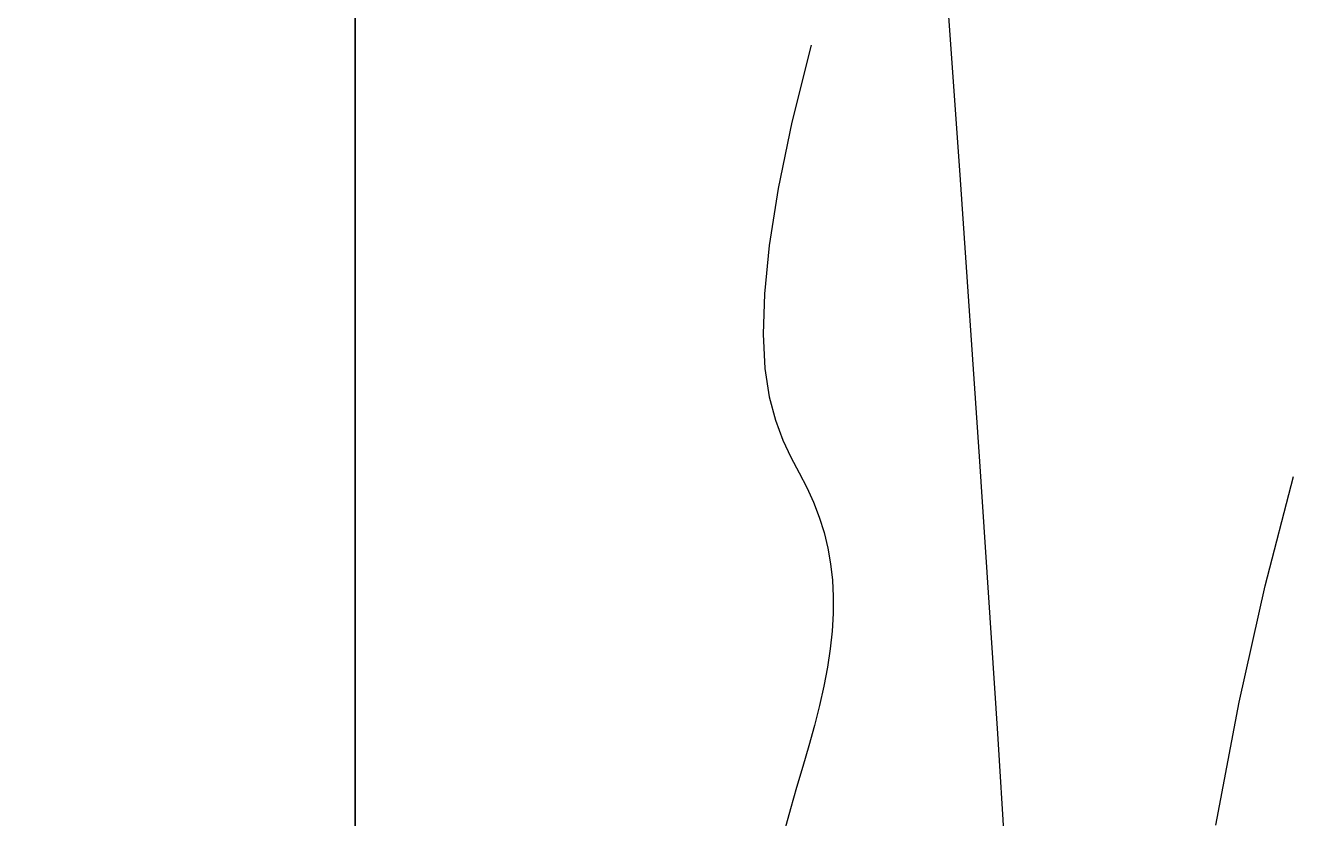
# Model space of a CAD drawing. Extents: x 11992 to 29481, y -6727 to 6811.
# Drawn here: x 24554.4 to 24655.8, y 2708.4 to 2771.7 of the extents above; entities that cross this region are included whole.
import ezdxf

# ---------------------------------------------------------------- set-up
doc = ezdxf.new("R2010")
doc.units = 0
doc.header["$MEASUREMENT"] = 0
doc.layers.get('0').update_dxf_attribs({"color": 8, "linetype": 'CONTINUOUS'})
doc.layers.add('zoylight 5回路', color=4, linetype='CONTINUOUS')

msp = doc.modelspace()

# ---------------------------------------------------------------- linework, layer by layer
for p, q in [((24580.77, 3074.05, -2436.53), (24580.77, 2514.46, -2436.53)), ((24580.77, 2747.59, -2436.33), (24580.77, 2794.26, -2436.33)), ((24580.77, 2794.26, -2436.33), (24580.77, 2747.59, -2436.33)), ((24580.77, 2747.59, -2428.53), (24580.77, 2794.26, -2428.53)), ((24580.77, 2794.26, -2428.53), (24580.77, 2747.59, -2428.53)), ((24580.77, 2747.93, -2426.53), (24580.77, 2794.26, -2426.53)), ((24580.77, 2794.26, -2426.53), (24580.77, 2747.93, -2426.53)), ((24580.77, 2769.48, -2074.27), (24580.77, 2776.9, -2076.15)), ((24580.77, 2770.75, -2154.8), (24580.77, 2772.28, -2155.18)), ((24580.77, 2771.59, -2071.01), (24580.77, 2772.02, -2071.19)), ((24580.77, 2771.61, -2166.47), (24580.77, 2771.9, -2166.54)), ((24580.77, 2771.9, -2166.54), (24580.77, 2771.61, -2166.47)), ((24580.77, 2766.12, -2290.1), (24580.77, 2771.76, -2290.79)), ((24580.77, 2771.6, -2303.98), (24580.77, 2771.76, -2296.73)), ((24580.77, 2771.32, -2166.4), (24580.77, 2771.61, -2166.47)), ((24580.77, 2771.61, -2166.47), (24580.77, 2771.32, -2166.4)), ((24580.77, 2771.16, -2310.95), (24580.77, 2771.6, -2303.98)), ((24580.77, 2771.16, -2070.84), (24580.77, 2771.59, -2071.01)), ((24580.77, 2771.03, -2166.33), (24580.77, 2771.32, -2166.4)), ((24580.77, 2771.32, -2166.4), (24580.77, 2771.03, -2166.33)), ((24580.77, 2770.73, -2070.67), (24580.77, 2771.16, -2070.84)), ((24580.77, 2770.42, -2317.66), (24580.77, 2771.16, -2310.95)), ((24580.77, 2770.74, -2166.26), (24580.77, 2771.03, -2166.33)), ((24580.77, 2771.03, -2166.33), (24580.77, 2770.74, -2166.26)), ((24580.77, 2769.22, -2154.4), (24580.77, 2770.75, -2154.8)), ((24580.77, 2770.45, -2166.18), (24580.77, 2770.74, -2166.26)), ((24580.77, 2770.74, -2166.26), (24580.77, 2770.45, -2166.18)), ((24580.77, 2770.3, -2070.5), (24580.77, 2770.73, -2070.67)), ((24580.77, 2770.16, -2166.11), (24580.77, 2770.45, -2166.18)), ((24580.77, 2770.45, -2166.18), (24580.77, 2770.16, -2166.11)), ((24580.77, 2769.41, -2324.11), (24580.77, 2770.42, -2317.66)), ((24580.77, 2769.93, -2070.36), (24580.77, 2770.3, -2070.5)), ((24580.77, 2769.87, -2166.04), (24580.77, 2770.16, -2166.11)), ((24580.77, 2770.16, -2166.11), (24580.77, 2769.88, -2166.04)), ((24580.77, 2769.56, -2070.22), (24580.77, 2769.93, -2070.36)), ((24580.77, 2769.88, -2166.04), (24580.77, 2769.59, -2165.96)), ((24580.77, 2769.59, -2165.96), (24580.77, 2769.87, -2166.04)), ((24617.2, 2770.11, -2436.43), (24615.67, 2763.96, -2436.43)), ((24580.77, 2769.3, -2165.89), (24580.77, 2769.59, -2165.96)), ((24580.77, 2769.59, -2165.96), (24580.77, 2769.3, -2165.89)), ((24580.77, 2769.19, -2070.09), (24580.77, 2769.56, -2070.22)), ((24580.77, 2763.51, -2072.75), (24580.77, 2769.48, -2074.27)), ((24580.77, 2768.12, -2330.29), (24580.77, 2769.41, -2324.11)), ((24580.77, 2769.01, -2165.81), (24580.77, 2769.3, -2165.89)), ((24580.77, 2769.3, -2165.89), (24580.77, 2769.01, -2165.81)), ((24580.77, 2767.71, -2153.97), (24580.77, 2769.22, -2154.4)), ((24580.77, 2768.82, -2069.95), (24580.77, 2769.19, -2070.09)), ((24580.77, 2768.72, -2165.73), (24580.77, 2769.01, -2165.81)), ((24580.77, 2769.01, -2165.81), (24580.77, 2768.72, -2165.73)), ((24580.77, 2768.45, -2069.82), (24580.77, 2768.82, -2069.95)), ((24580.77, 2768.44, -2165.66), (24580.77, 2768.72, -2165.73)), ((24580.77, 2768.72, -2165.73), (24580.77, 2768.44, -2165.66)), ((24580.77, 2768.08, -2069.69), (24580.77, 2768.45, -2069.82)), ((24580.77, 2768.15, -2165.58), (24580.77, 2768.44, -2165.66)), ((24580.77, 2768.44, -2165.66), (24580.77, 2768.15, -2165.58)), ((24580.77, 2767.86, -2165.5), (24580.77, 2768.15, -2165.58)), ((24580.77, 2768.15, -2165.58), (24580.77, 2767.86, -2165.5)), ((24580.77, 2766.55, -2336.23), (24580.77, 2768.12, -2330.29)), ((24580.77, 2767.71, -2069.56), (24580.77, 2768.08, -2069.69)), ((24580.77, 2767.57, -2165.42), (24580.77, 2767.86, -2165.5)), ((24580.77, 2767.86, -2165.5), (24580.77, 2767.57, -2165.42)), ((24580.77, 2767.33, -2069.43), (24580.77, 2767.71, -2069.56)), ((24580.77, 2766.19, -2153.53), (24580.77, 2767.71, -2153.97)), ((24580.77, 2767.29, -2165.34), (24580.77, 2767.57, -2165.42)), ((24580.77, 2767.57, -2165.42), (24580.77, 2767.29, -2165.34)), ((24580.77, 2766.96, -2069.31), (24580.77, 2767.33, -2069.43)), ((24580.77, 2767, -2165.26), (24580.77, 2767.29, -2165.34)), ((24580.77, 2767.29, -2165.34), (24580.77, 2767, -2165.26)), ((24580.77, 2766.71, -2165.17), (24580.77, 2767, -2165.26)), ((24580.77, 2767, -2165.26), (24580.77, 2766.71, -2165.18)), ((24580.77, 2766.59, -2069.19), (24580.77, 2766.96, -2069.31)), ((24580.77, 2766.43, -2165.09), (24580.77, 2766.71, -2165.17)), ((24580.77, 2766.71, -2165.18), (24580.77, 2766.43, -2165.09)), ((24580.77, 2766.21, -2069.07), (24580.77, 2766.59, -2069.19)), ((24580.77, 2764.72, -2341.92), (24580.77, 2766.55, -2336.23)), ((24580.77, 2766.14, -2165.01), (24580.77, 2766.43, -2165.09)), ((24580.77, 2766.43, -2165.09), (24580.77, 2766.14, -2165.01)), ((24580.77, 2765.84, -2068.95), (24580.77, 2766.21, -2069.07)), ((24580.77, 2764.69, -2153.06), (24580.77, 2766.19, -2153.53)), ((24580.77, 2765.86, -2164.93), (24580.77, 2766.14, -2165.01)), ((24580.77, 2766.14, -2165.01), (24580.77, 2765.86, -2164.93)), ((24580.77, 2760.62, -2289.32), (24580.77, 2766.12, -2290.1)), ((24580.77, 2765.57, -2164.84), (24580.77, 2765.86, -2164.93)), ((24580.77, 2765.86, -2164.93), (24580.77, 2765.57, -2164.84)), ((24580.77, 2765.53, -2068.85), (24580.77, 2765.84, -2068.95)), ((24580.77, 2765.28, -2164.76), (24580.77, 2765.57, -2164.84)), ((24580.77, 2765.57, -2164.84), (24580.77, 2765.28, -2164.76)), ((24580.77, 2765.22, -2068.76), (24580.77, 2765.53, -2068.85)), ((24580.77, 2765, -2164.67), (24580.77, 2765.28, -2164.76)), ((24580.77, 2765.28, -2164.76), (24580.77, 2765, -2164.67)), ((24580.77, 2764.92, -2068.67), (24580.77, 2765.22, -2068.76)), ((24580.77, 2764.71, -2164.58), (24580.77, 2765, -2164.67)), ((24580.77, 2765, -2164.67), (24580.77, 2764.71, -2164.58)), ((24580.77, 2764.61, -2068.58), (24580.77, 2764.92, -2068.67)), ((24580.77, 2762.63, -2347.37), (24580.77, 2764.72, -2341.92)), ((24580.77, 2764.43, -2164.5), (24580.77, 2764.71, -2164.58)), ((24580.77, 2764.71, -2164.58), (24580.77, 2764.43, -2164.5)), ((24580.77, 2763.19, -2152.58), (24580.77, 2764.69, -2153.06)), ((24580.77, 2764.3, -2068.49), (24580.77, 2764.61, -2068.58)), ((24580.77, 2764.15, -2164.41), (24580.77, 2764.43, -2164.5)), ((24580.77, 2764.43, -2164.5), (24580.77, 2764.15, -2164.41)), ((24580.77, 2763.99, -2068.4), (24580.77, 2764.3, -2068.49)), ((24580.77, 2763.86, -2164.32), (24580.77, 2764.15, -2164.41)), ((24580.77, 2764.15, -2164.41), (24580.77, 2763.86, -2164.32)), ((24580.77, 2763.68, -2068.31), (24580.77, 2763.99, -2068.4)), ((24580.77, 2763.58, -2164.23), (24580.77, 2763.86, -2164.32)), ((24580.77, 2763.86, -2164.32), (24580.77, 2763.58, -2164.23)), ((24615.67, 2763.96, -2436.43), (24614.58, 2758.66, -2436.43)), ((24580.77, 2763.37, -2068.23), (24580.77, 2763.68, -2068.31)), ((24580.77, 2763.29, -2164.14), (24580.77, 2763.58, -2164.23)), ((24580.77, 2763.58, -2164.23), (24580.77, 2763.29, -2164.14)), ((24580.77, 2758.83, -2071.57), (24580.77, 2763.51, -2072.75)), ((24580.77, 2763.05, -2068.14), (24580.77, 2763.37, -2068.23)), ((24580.77, 2763.01, -2164.05), (24580.77, 2763.29, -2164.14)), ((24580.77, 2763.29, -2164.14), (24580.77, 2763.01, -2164.05)), ((24580.77, 2761.69, -2152.08), (24580.77, 2763.19, -2152.58)), ((24580.77, 2762.74, -2068.06), (24580.77, 2763.05, -2068.14)), ((24580.77, 2762.73, -2163.96), (24580.77, 2763.01, -2164.05)), ((24580.77, 2763.01, -2164.05), (24580.77, 2762.73, -2163.96)), ((24580.77, 2762.43, -2067.98), (24580.77, 2762.74, -2068.06)), ((24580.77, 2762.44, -2163.87), (24580.77, 2762.73, -2163.96)), ((24580.77, 2762.73, -2163.96), (24580.77, 2762.44, -2163.87)), ((24580.77, 2760.27, -2352.58), (24580.77, 2762.63, -2347.37)), ((24580.77, 2762.16, -2163.78), (24580.77, 2762.44, -2163.87)), ((24580.77, 2762.44, -2163.87), (24580.77, 2762.16, -2163.78)), ((24580.77, 2762.11, -2067.9), (24580.77, 2762.43, -2067.98)), ((24580.77, 2761.88, -2163.69), (24580.77, 2762.16, -2163.78)), ((24580.77, 2762.16, -2163.78), (24580.77, 2761.88, -2163.69)), ((24580.77, 2761.85, -2067.83), (24580.77, 2762.11, -2067.9)), ((24580.77, 2761.59, -2163.59), (24580.77, 2761.88, -2163.69)), ((24580.77, 2761.88, -2163.69), (24580.77, 2761.59, -2163.59)), ((24580.77, 2761.59, -2067.77), (24580.77, 2761.85, -2067.83)), ((24580.77, 2760.2, -2151.56), (24580.77, 2761.69, -2152.08)), ((24580.77, 2761.32, -2067.7), (24580.77, 2761.59, -2067.77)), ((24580.77, 2761.31, -2163.5), (24580.77, 2761.59, -2163.59)), ((24580.77, 2761.59, -2163.59), (24580.77, 2761.31, -2163.5)), ((24580.77, 2761.06, -2067.64), (24580.77, 2761.32, -2067.7)), ((24580.77, 2761.03, -2163.4), (24580.77, 2761.31, -2163.5)), ((24580.77, 2761.31, -2163.5), (24580.77, 2761.03, -2163.4)), ((24580.77, 2760.79, -2067.58), (24580.77, 2761.06, -2067.64)), ((24580.77, 2760.75, -2163.31), (24580.77, 2761.03, -2163.4)), ((24580.77, 2761.03, -2163.4), (24580.77, 2760.75, -2163.31)), ((24580.77, 2760.53, -2067.52), (24580.77, 2760.79, -2067.58)), ((24580.77, 2760.46, -2163.21), (24580.77, 2760.75, -2163.31)), ((24580.77, 2760.75, -2163.31), (24580.77, 2760.46, -2163.21)), ((24580.77, 2755.24, -2288.45), (24580.77, 2760.62, -2289.32)), ((24580.77, 2760.26, -2067.46), (24580.77, 2760.53, -2067.52)), ((24580.77, 2760.18, -2163.12), (24580.77, 2760.46, -2163.21)), ((24580.77, 2760.46, -2163.21), (24580.77, 2760.18, -2163.12)), ((24580.77, 2757.66, -2357.56), (24580.77, 2760.27, -2352.58)), ((24580.77, 2760, -2067.4), (24580.77, 2760.26, -2067.46)), ((24580.77, 2758.72, -2151.02), (24580.77, 2760.2, -2151.56)), ((24580.77, 2759.9, -2163.02), (24580.77, 2760.18, -2163.12)), ((24580.77, 2760.18, -2163.12), (24580.77, 2759.9, -2163.02)), ((24580.77, 2759.73, -2067.34), (24580.77, 2760, -2067.4)), ((24580.77, 2759.62, -2162.92), (24580.77, 2759.9, -2163.02)), ((24580.77, 2759.9, -2163.02), (24580.77, 2759.62, -2162.92)), ((24580.77, 2759.46, -2067.28), (24580.77, 2759.73, -2067.34)), ((24580.77, 2759.34, -2162.82), (24580.77, 2759.62, -2162.92)), ((24580.77, 2759.62, -2162.92), (24580.77, 2759.34, -2162.82)), ((24580.77, 2759.19, -2067.22), (24580.77, 2759.46, -2067.28)), ((24580.77, 2759.06, -2162.73), (24580.77, 2759.34, -2162.82)), ((24580.77, 2759.34, -2162.82), (24580.77, 2759.06, -2162.73)), ((24580.77, 2758.92, -2067.16), (24580.77, 2759.19, -2067.22)), ((24580.77, 2758.78, -2162.63), (24580.77, 2759.06, -2162.73)), ((24580.77, 2759.06, -2162.73), (24580.77, 2758.78, -2162.63)), ((24580.77, 2758.69, -2067.12), (24580.77, 2758.92, -2067.16)), ((24580.77, 2755.29, -2070.67), (24580.77, 2758.83, -2071.57)), ((24580.77, 2758.5, -2162.53), (24580.77, 2758.78, -2162.63)), ((24580.77, 2758.78, -2162.63), (24580.77, 2758.5, -2162.53)), ((24580.77, 2757.25, -2150.46), (24580.77, 2758.72, -2151.02)), ((24580.77, 2758.46, -2067.07), (24580.77, 2758.69, -2067.12)), ((24580.77, 2758.22, -2162.43), (24580.77, 2758.5, -2162.53)), ((24580.77, 2758.5, -2162.53), (24580.77, 2758.22, -2162.43)), ((24580.77, 2758.23, -2067.02), (24580.77, 2758.46, -2067.07)), ((24580.77, 2757.99, -2066.98), (24580.77, 2758.23, -2067.02)), ((24580.77, 2757.94, -2162.33), (24580.77, 2758.22, -2162.43)), ((24580.77, 2758.22, -2162.43), (24580.77, 2757.94, -2162.33)), ((24580.77, 2757.76, -2066.93), (24580.77, 2757.99, -2066.98)), ((24580.77, 2757.66, -2162.22), (24580.77, 2757.94, -2162.33)), ((24580.77, 2757.94, -2162.33), (24580.77, 2757.66, -2162.22)), ((24580.77, 2757.53, -2066.89), (24580.77, 2757.76, -2066.93)), ((24580.77, 2754.81, -2362.31), (24580.77, 2757.66, -2357.56)), ((24614.58, 2758.66, -2436.43), (24613.86, 2754.11, -2436.43)), ((24580.77, 2757.38, -2162.12), (24580.77, 2757.66, -2162.22)), ((24580.77, 2757.66, -2162.22), (24580.77, 2757.38, -2162.12)), ((24580.77, 2757.29, -2066.84), (24580.77, 2757.53, -2066.89)), ((24580.77, 2757.1, -2162.02), (24580.77, 2757.38, -2162.12)), ((24580.77, 2757.38, -2162.12), (24580.77, 2757.1, -2162.02)), ((24580.77, 2757.06, -2066.8), (24580.77, 2757.29, -2066.84)), ((24580.77, 2755.13, -2149.63), (24580.77, 2757.25, -2150.46)), ((24580.77, 2756.82, -2161.92), (24580.77, 2757.1, -2162.02)), ((24580.77, 2757.1, -2162.02), (24580.77, 2756.82, -2161.92)), ((24580.77, 2756.82, -2066.76), (24580.77, 2757.06, -2066.8)), ((24580.77, 2756.59, -2066.71), (24580.77, 2756.82, -2066.76)), ((24580.77, 2756.54, -2161.81), (24580.77, 2756.82, -2161.92)), ((24580.77, 2756.82, -2161.92), (24580.77, 2756.54, -2161.81)), ((24580.77, 2756.35, -2066.67), (24580.77, 2756.59, -2066.71)), ((24580.77, 2756.26, -2161.71), (24580.77, 2756.54, -2161.81)), ((24580.77, 2756.54, -2161.81), (24580.77, 2756.26, -2161.71)), ((24580.77, 2756.11, -2066.63), (24580.77, 2756.35, -2066.67)), ((24580.77, 2755.98, -2161.6), (24580.77, 2756.26, -2161.71)), ((24580.77, 2756.26, -2161.71), (24580.77, 2755.98, -2161.6)), ((24580.77, 2756, -2066.61), (24580.77, 2756.11, -2066.63)), ((24580.77, 2755.89, -2066.59), (24580.77, 2756, -2066.61)), ((24580.77, 2755.7, -2161.5), (24580.77, 2755.98, -2161.6)), ((24580.77, 2755.98, -2161.6), (24580.77, 2755.71, -2161.5)), ((24580.77, 2755.78, -2066.57), (24580.77, 2755.89, -2066.59)), ((24580.77, 2755.66, -2066.55), (24580.77, 2755.78, -2066.57)), ((24580.77, 2755.71, -2161.5), (24580.77, 2755.43, -2161.39)), ((24580.77, 2755.43, -2161.39), (24580.77, 2755.7, -2161.5)), ((24580.77, 2755.55, -2066.53), (24580.77, 2755.66, -2066.55)), ((24580.77, 2755.45, -2066.52), (24580.77, 2755.55, -2066.53)), ((24580.77, 2755.34, -2066.5), (24580.77, 2755.45, -2066.52)), ((24580.77, 2755.15, -2161.29), (24580.77, 2755.43, -2161.39)), ((24580.77, 2755.43, -2161.39), (24580.77, 2755.15, -2161.29)), ((24580.77, 2755.23, -2066.48), (24580.77, 2755.34, -2066.5)), ((24580.77, 2752.72, -2070.01), (24580.77, 2755.29, -2070.67)), ((24580.77, 2749.95, -2287.48), (24580.77, 2755.24, -2288.45)), ((24580.77, 2755.13, -2066.46), (24580.77, 2755.23, -2066.48)), ((24580.77, 2754.87, -2161.18), (24580.77, 2755.15, -2161.29)), ((24580.77, 2755.15, -2161.29), (24580.77, 2754.87, -2161.18)), ((24580.77, 2755.02, -2066.45), (24580.77, 2755.13, -2066.46)), ((24580.77, 2753.01, -2148.78), (24580.77, 2755.13, -2149.63)), ((24580.77, 2754.92, -2066.43), (24580.77, 2755.02, -2066.45)), ((24580.77, 2754.81, -2066.41), (24580.77, 2754.92, -2066.43)), ((24580.77, 2754.59, -2161.07), (24580.77, 2754.87, -2161.18)), ((24580.77, 2754.87, -2161.18), (24580.77, 2754.59, -2161.07)), ((24580.77, 2754.76, -2066.41), (24580.77, 2754.81, -2066.41)), ((24580.77, 2751.71, -2366.85), (24580.77, 2754.81, -2362.31)), ((24580.77, 2754.71, -2066.4), (24580.77, 2754.76, -2066.41)), ((24580.77, 2754.66, -2066.39), (24580.77, 2754.71, -2066.4)), ((24580.77, 2754.61, -2066.38), (24580.77, 2754.66, -2066.39)), ((24580.77, 2754.56, -2066.37), (24580.77, 2754.61, -2066.38)), ((24580.77, 2754.32, -2160.96), (24580.77, 2754.59, -2161.07)), ((24580.77, 2754.59, -2161.07), (24580.77, 2754.32, -2160.96)), ((24580.77, 2754.5, -2066.36), (24580.77, 2754.56, -2066.37)), ((24580.77, 2754.45, -2066.36), (24580.77, 2754.5, -2066.36)), ((24580.77, 2754.4, -2066.35), (24580.77, 2754.45, -2066.36)), ((24580.77, 2754.35, -2066.34), (24580.77, 2754.4, -2066.35)), ((24580.77, 2754.29, -2066.33), (24580.77, 2754.35, -2066.34)), ((24580.77, 2754.04, -2160.85), (24580.77, 2754.32, -2160.96)), ((24580.77, 2754.32, -2160.96), (24580.77, 2754.04, -2160.85)), ((24580.77, 2754.24, -2066.32), (24580.77, 2754.29, -2066.33)), ((24580.77, 2754.19, -2066.32), (24580.77, 2754.24, -2066.32)), ((24580.77, 2754.15, -2066.31), (24580.77, 2754.19, -2066.32)), ((24580.77, 2754.11, -2066.3), (24580.77, 2754.15, -2066.31)), ((24580.77, 2754.07, -2066.3), (24580.77, 2754.11, -2066.3)), ((24580.77, 2754.03, -2066.29), (24580.77, 2754.07, -2066.3)), ((24580.77, 2753.76, -2160.75), (24580.77, 2754.04, -2160.85)), ((24580.77, 2754.04, -2160.85), (24580.77, 2753.76, -2160.75)), ((24580.77, 2753.98, -2066.28), (24580.77, 2754.03, -2066.29)), ((24580.77, 2753.93, -2066.28), (24580.77, 2753.98, -2066.28)), ((24580.77, 2753.88, -2066.27), (24580.77, 2753.93, -2066.28)), ((24580.77, 2753.83, -2066.26), (24580.77, 2753.88, -2066.27)), ((24580.77, 2753.78, -2066.25), (24580.77, 2753.83, -2066.26)), ((24580.77, 2753.73, -2066.25), (24580.77, 2753.78, -2066.25)), ((24580.77, 2753.49, -2160.64), (24580.77, 2753.76, -2160.75)), ((24580.77, 2753.76, -2160.75), (24580.77, 2753.49, -2160.64)), ((24580.77, 2753.67, -2066.24), (24580.77, 2753.73, -2066.25)), ((24580.77, 2753.62, -2066.23), (24580.77, 2753.67, -2066.24)), ((24580.77, 2753.29, -2066.18), (24580.77, 2753.62, -2066.23)), ((24613.86, 2754.11, -2436.43), (24613.47, 2750.26, -2436.43)), ((24580.77, 2753.49, -2160.64), (24580.77, 2751.38, -2159.79)), ((24580.77, 2752.97, -2066.13), (24580.77, 2753.29, -2066.18)), ((24580.77, 2750.9, -2147.91), (24580.77, 2753.01, -2148.78)), ((24580.77, 2752.64, -2066.08), (24580.77, 2752.97, -2066.13)), ((24580.77, 2750.96, -2069.56), (24580.77, 2752.72, -2070.01)), ((24580.77, 2752.31, -2066.02), (24580.77, 2752.64, -2066.08)), ((24580.77, 2751.98, -2065.97), (24580.77, 2752.31, -2066.02)), ((24580.77, 2751.66, -2065.92), (24580.77, 2751.98, -2065.97)), ((24580.77, 2748.36, -2371.17), (24580.77, 2751.71, -2366.85)), ((24580.77, 2751.33, -2065.86), (24580.77, 2751.66, -2065.92)), ((24580.77, 2751.38, -2159.79), (24580.77, 2749.28, -2158.93)), ((24580.77, 2751, -2065.81), (24580.77, 2751.33, -2065.86)), ((24580.77, 2750.67, -2065.75), (24580.77, 2751, -2065.81)), ((24580.77, 2749.84, -2069.28), (24580.77, 2750.96, -2069.56)), ((24580.77, 2748.81, -2147.02), (24580.77, 2750.9, -2147.91)), ((24580.77, 2750.35, -2065.69), (24580.77, 2750.67, -2065.75)), ((24580.77, 2750.02, -2065.64), (24580.77, 2750.35, -2065.69)), ((24580.77, 2749.7, -2065.58), (24580.77, 2750.02, -2065.64)), ((24580.77, 2744.73, -2286.4), (24580.77, 2749.95, -2287.48)), ((24580.77, 2749.21, -2069.12), (24580.77, 2749.84, -2069.28)), ((24580.77, 2749.37, -2065.52), (24580.77, 2749.7, -2065.58)), ((24613.47, 2750.26, -2436.43), (24613.38, 2747.02, -2436.43)), ((24580.77, 2749.05, -2065.46), (24580.77, 2749.37, -2065.52)), ((24580.77, 2749.28, -2158.93), (24580.77, 2747.19, -2158.06)), ((24580.77, 2748.91, -2069.04), (24580.77, 2749.21, -2069.12)), ((24580.77, 2748.73, -2065.4), (24580.77, 2749.05, -2065.46)), ((24580.77, 2748.77, -2069), (24580.77, 2748.91, -2069.04)), ((24580.77, 2746.71, -2146.12), (24580.77, 2748.81, -2147.02)), ((24580.77, 2748.55, -2068.94), (24580.77, 2748.77, -2069)), ((24580.77, 2748.41, -2065.34), (24580.77, 2748.73, -2065.4)), ((24580.77, 2748.33, -2068.88), (24580.77, 2748.55, -2068.94)), ((24580.77, 2748.08, -2065.28), (24580.77, 2748.41, -2065.34)), ((24580.77, 2744.77, -2375.29), (24580.77, 2748.36, -2371.17)), ((24580.77, 2748.11, -2068.82), (24580.77, 2748.33, -2068.88)), ((24580.77, 2747.89, -2068.76), (24580.77, 2748.11, -2068.82)), ((24580.77, 2747.76, -2065.22), (24580.77, 2748.08, -2065.28)), ((24580.77, 2701.59, -2426.53), (24580.77, 2747.93, -2426.53)), ((24580.77, 2747.93, -2426.53), (24580.77, 2701.59, -2426.53)), ((24580.77, 2747.66, -2068.7), (24580.77, 2747.89, -2068.76)), ((24580.77, 2747.43, -2065.16), (24580.77, 2747.76, -2065.22)), ((24580.77, 2747.44, -2068.64), (24580.77, 2747.66, -2068.7)), ((24580.77, 2700.93, -2436.33), (24580.77, 2747.59, -2436.33)), ((24580.77, 2747.59, -2436.33), (24580.77, 2700.93, -2436.33)), ((24580.77, 2700.93, -2428.53), (24580.77, 2747.59, -2428.53)), ((24580.77, 2747.59, -2428.53), (24580.77, 2700.93, -2428.53)), ((24580.77, 2747.22, -2068.58), (24580.77, 2747.44, -2068.64)), ((24580.77, 2747.11, -2065.09), (24580.77, 2747.43, -2065.16)), ((24580.77, 2747, -2068.52), (24580.77, 2747.22, -2068.58)), ((24580.77, 2747.19, -2158.06), (24580.77, 2745.11, -2157.17)), ((24580.77, 2746.79, -2065.03), (24580.77, 2747.11, -2065.09)), ((24580.77, 2746.78, -2068.46), (24580.77, 2747, -2068.52)), ((24580.77, 2746.47, -2064.97), (24580.77, 2746.79, -2065.03)), ((24580.77, 2746.56, -2068.4), (24580.77, 2746.78, -2068.46)), ((24580.77, 2744.63, -2145.19), (24580.77, 2746.71, -2146.12)), ((24580.77, 2746.34, -2068.34), (24580.77, 2746.56, -2068.4)), ((24613.38, 2747.02, -2436.43), (24613.52, 2744.3, -2436.43)), ((24580.77, 2746.14, -2064.9), (24580.77, 2746.47, -2064.97)), ((24580.77, 2746.12, -2068.28), (24580.77, 2746.34, -2068.34)), ((24580.77, 2745.82, -2064.84), (24580.77, 2746.14, -2064.9)), ((24580.77, 2745.68, -2068.16), (24580.77, 2746.12, -2068.28)), ((24580.77, 2745.66, -2064.81), (24580.77, 2745.82, -2064.84)), ((24580.77, 2745.24, -2068.04), (24580.77, 2745.68, -2068.16)), ((24580.77, 2745.5, -2064.77), (24580.77, 2745.66, -2064.81)), ((24580.77, 2745.34, -2064.74), (24580.77, 2745.5, -2064.77)), ((24580.77, 2745.17, -2064.71), (24580.77, 2745.34, -2064.74)), ((24580.77, 2744.8, -2067.92), (24580.77, 2745.24, -2068.04)), ((24580.77, 2745, -2064.67), (24580.77, 2745.17, -2064.71)), ((24580.77, 2745.11, -2157.17), (24580.77, 2743.02, -2156.27)), ((24580.77, 2744.83, -2064.64), (24580.77, 2745, -2064.67)), ((24580.77, 2744.67, -2064.6), (24580.77, 2744.83, -2064.64)), ((24580.77, 2744.36, -2067.8), (24580.77, 2744.8, -2067.92)), ((24580.77, 2740.96, -2379.2), (24580.77, 2744.77, -2375.29)), ((24580.77, 2739.56, -2285.22), (24580.77, 2744.73, -2286.4)), ((24580.77, 2744.5, -2064.57), (24580.77, 2744.67, -2064.6)), ((24580.77, 2742.55, -2144.25), (24580.77, 2744.63, -2145.19)), ((24580.77, 2744.34, -2064.53), (24580.77, 2744.5, -2064.57)), ((24580.77, 2743.92, -2067.68), (24580.77, 2744.36, -2067.8)), ((24580.77, 2744.18, -2064.5), (24580.77, 2744.34, -2064.53)), ((24580.77, 2744.03, -2064.47), (24580.77, 2744.18, -2064.5)), ((24580.77, 2743.88, -2064.44), (24580.77, 2744.03, -2064.47)), ((24580.77, 2743.48, -2067.56), (24580.77, 2743.92, -2067.68)), ((24580.77, 2743.79, -2064.42), (24580.77, 2743.88, -2064.44)), ((24580.77, 2743.7, -2064.4), (24580.77, 2743.79, -2064.42)), ((24580.77, 2743.61, -2064.38), (24580.77, 2743.7, -2064.4)), ((24580.77, 2743.52, -2064.36), (24580.77, 2743.61, -2064.38)), ((24580.77, 2743.43, -2064.35), (24580.77, 2743.52, -2064.36)), ((24580.77, 2743.04, -2067.44), (24580.77, 2743.48, -2067.56)), ((24613.52, 2744.3, -2436.43), (24613.86, 2742.04, -2436.43)), ((24580.77, 2743.35, -2064.33), (24580.77, 2743.43, -2064.35)), ((24580.77, 2743.26, -2064.31), (24580.77, 2743.35, -2064.33)), ((24580.77, 2743.18, -2064.29), (24580.77, 2743.26, -2064.31)), ((24580.77, 2743.09, -2064.28), (24580.77, 2743.18, -2064.29)), ((24580.77, 2743.01, -2064.26), (24580.77, 2743.09, -2064.28)), ((24580.77, 2742.61, -2067.32), (24580.77, 2743.04, -2067.44)), ((24580.77, 2743.02, -2156.27), (24580.77, 2740.95, -2155.36)), ((24580.77, 2742.92, -2064.24), (24580.77, 2743.01, -2064.26)), ((24580.77, 2742.83, -2064.22), (24580.77, 2742.92, -2064.24)), ((24580.77, 2742.77, -2064.21), (24580.77, 2742.83, -2064.22)), ((24580.77, 2742.71, -2064.2), (24580.77, 2742.77, -2064.21)), ((24580.77, 2742.65, -2064.18), (24580.77, 2742.71, -2064.2)), ((24580.77, 2742.59, -2064.17), (24580.77, 2742.65, -2064.18)), ((24580.77, 2742.17, -2067.19), (24580.77, 2742.61, -2067.32)), ((24580.77, 2742.53, -2064.16), (24580.77, 2742.59, -2064.17)), ((24580.77, 2740.48, -2143.3), (24580.77, 2742.55, -2144.25)), ((24580.77, 2742.47, -2064.14), (24580.77, 2742.53, -2064.16)), ((24580.77, 2742.41, -2064.13), (24580.77, 2742.47, -2064.14)), ((24580.77, 2742.36, -2064.12), (24580.77, 2742.41, -2064.13)), ((24580.77, 2742.3, -2064.1), (24580.77, 2742.36, -2064.12)), ((24580.77, 2742.25, -2064.09), (24580.77, 2742.3, -2064.1)), ((24580.77, 2742.2, -2064.08), (24580.77, 2742.25, -2064.09)), ((24580.77, 2742.15, -2064.07), (24580.77, 2742.2, -2064.08)), ((24580.77, 2741.73, -2067.07), (24580.77, 2742.17, -2067.19)), ((24580.77, 2742.01, -2064.03), (24580.77, 2742.15, -2064.07)), ((24580.77, 2741.86, -2063.99), (24580.77, 2742.01, -2064.03)), ((24580.77, 2741.69, -2063.95), (24580.77, 2741.86, -2063.99)), ((24580.77, 2741.29, -2066.95), (24580.77, 2741.73, -2067.07)), ((24580.77, 2741.51, -2063.91), (24580.77, 2741.69, -2063.95)), ((24580.77, 2741.33, -2063.86), (24580.77, 2741.51, -2063.91)), ((24613.86, 2742.04, -2436.43), (24614.35, 2740.16, -2436.43)), ((24580.77, 2741.14, -2063.81), (24580.77, 2741.33, -2063.86)), ((24580.77, 2740.85, -2066.83), (24580.77, 2741.29, -2066.95)), ((24580.77, 2740.94, -2063.75), (24580.77, 2741.14, -2063.81)), ((24580.77, 2736.92, -2382.9), (24580.77, 2740.96, -2379.2)), ((24580.77, 2740.95, -2155.36), (24580.77, 2738.88, -2154.43)), ((24580.77, 2740.74, -2063.7), (24580.77, 2740.94, -2063.75)), ((24580.77, 2739.98, -2066.59), (24580.77, 2740.85, -2066.83)), ((24580.77, 2740.54, -2063.64), (24580.77, 2740.74, -2063.7)), ((24580.77, 2740.34, -2063.59), (24580.77, 2740.54, -2063.64)), ((24580.77, 2738.41, -2142.33), (24580.77, 2740.48, -2143.3)), ((24580.77, 2740.14, -2063.53), (24580.77, 2740.34, -2063.59)), ((24580.77, 2739.94, -2063.48), (24580.77, 2740.14, -2063.53)), ((24580.77, 2739.1, -2066.34), (24580.77, 2739.98, -2066.59)), ((24580.77, 2738.51, -2063.08), (24580.77, 2739.94, -2063.48)), ((24580.77, 2734.41, -2283.91), (24580.77, 2739.56, -2285.22)), ((24614.35, 2740.16, -2436.43), (24614.94, 2738.57, -2436.43)), ((24580.77, 2738.23, -2066.1), (24580.77, 2739.1, -2066.34)), ((24580.77, 2738.88, -2154.43), (24580.77, 2736.81, -2153.49)), ((24580.77, 2737.09, -2062.69), (24580.77, 2738.51, -2063.08)), ((24580.77, 2736.36, -2141.35), (24580.77, 2738.41, -2142.33)), ((24614.94, 2738.57, -2436.43), (24615.59, 2737.2, -2436.43)), ((24580.77, 2737.36, -2065.86), (24580.77, 2738.23, -2066.1)), ((24580.77, 2736.48, -2065.61), (24580.77, 2737.36, -2065.86)), ((24580.77, 2735.67, -2062.29), (24580.77, 2737.09, -2062.69)), ((24580.77, 2732.65, -2386.42), (24580.77, 2736.92, -2382.9)), ((24580.77, 2736.81, -2153.49), (24580.77, 2734.75, -2152.55)), ((24580.77, 2735.61, -2065.37), (24580.77, 2736.48, -2065.61)), ((24615.59, 2737.2, -2436.43), (24616.24, 2735.97, -2436.43)), ((24580.77, 2734.3, -2140.36), (24580.77, 2736.36, -2141.35)), ((24580.77, 2734.25, -2061.9), (24580.77, 2735.67, -2062.29)), ((24580.77, 2734.74, -2065.12), (24580.77, 2735.61, -2065.37)), ((24616.24, 2735.97, -2436.43), (24616.86, 2734.79, -2436.43)), ((24653.49, 2726.95, -2436.43), (24655.76, 2735.68, -2436.43)), ((24580.77, 2734.75, -2152.55), (24580.77, 2732.7, -2151.59)), ((24580.77, 2733.87, -2064.88), (24580.77, 2734.74, -2065.12)), ((24580.77, 2729.28, -2282.49), (24580.77, 2734.41, -2283.91)), ((24616.86, 2734.79, -2436.43), (24617.4, 2733.62, -2436.43)), ((24580.77, 2732.25, -2139.36), (24580.77, 2734.3, -2140.36)), ((24580.77, 2732.83, -2061.51), (24580.77, 2734.25, -2061.9)), ((24580.77, 2732.99, -2064.63), (24580.77, 2733.87, -2064.88)), ((24617.4, 2733.62, -2436.43), (24617.86, 2732.42, -2436.43)), ((24580.77, 2732.12, -2064.38), (24580.77, 2732.99, -2064.63)), ((24580.77, 2731.42, -2061.11), (24580.77, 2732.83, -2061.51)), ((24580.77, 2732.7, -2151.59), (24580.77, 2730.64, -2150.62)), ((24580.77, 2728.17, -2389.74), (24580.77, 2732.65, -2386.42)), ((24617.86, 2732.42, -2436.43), (24618.24, 2731.2, -2436.43)), ((24580.77, 2730.21, -2138.34), (24580.77, 2732.25, -2139.36)), ((24580.77, 2731.25, -2064.13), (24580.77, 2732.12, -2064.38)), ((24580.77, 2730, -2060.72), (24580.77, 2731.42, -2061.11)), ((24580.77, 2730.38, -2063.89), (24580.77, 2731.25, -2064.13)), ((24580.77, 2730.64, -2150.62), (24580.77, 2728.6, -2149.65)), ((24580.77, 2729.51, -2063.64), (24580.77, 2730.38, -2063.89)), ((24618.24, 2731.2, -2436.43), (24618.54, 2729.96, -2436.43)), ((24580.77, 2728.17, -2137.32), (24580.77, 2730.21, -2138.34)), ((24580.77, 2728.58, -2060.32), (24580.77, 2730, -2060.72)), ((24580.77, 2728.65, -2063.39), (24580.77, 2729.51, -2063.64)), ((24618.54, 2729.96, -2436.43), (24618.76, 2728.7, -2436.43)), ((24580.77, 2724.12, -2280.94), (24580.77, 2729.28, -2282.49)), ((24580.77, 2727.79, -2063.14), (24580.77, 2728.65, -2063.39)), ((24580.77, 2728.6, -2149.65), (24580.77, 2726.55, -2148.67)), ((24580.77, 2727.16, -2059.92), (24580.77, 2728.58, -2060.32)), ((24618.76, 2728.7, -2436.43), (24618.91, 2727.4, -2436.43)), ((24580.77, 2726.14, -2136.29), (24580.77, 2728.17, -2137.32)), ((24580.77, 2723.48, -2392.87), (24580.77, 2728.17, -2389.74)), ((24580.77, 2726.92, -2062.9), (24580.77, 2727.79, -2063.14)), ((24618.91, 2727.4, -2436.43), (24618.97, 2726.08, -2436.43)), ((24580.77, 2725.75, -2059.52), (24580.77, 2727.16, -2059.92)), ((24580.77, 2726.06, -2062.65), (24580.77, 2726.92, -2062.9)), ((24580.77, 2726.55, -2148.67), (24580.77, 2724.51, -2147.68)), ((24651.42, 2717.66, -2436.43), (24653.49, 2726.95, -2436.43)), ((24580.77, 2724.1, -2135.26), (24580.77, 2726.14, -2136.29)), ((24580.77, 2725.19, -2062.4), (24580.77, 2726.06, -2062.65)), ((24580.77, 2724.33, -2059.12), (24580.77, 2725.75, -2059.52)), ((24618.97, 2726.08, -2436.43), (24618.97, 2724.72, -2436.43)), ((24580.77, 2724.33, -2062.15), (24580.77, 2725.19, -2062.4)), ((24580.77, 2724.51, -2147.68), (24580.77, 2722.47, -2146.68)), ((24580.77, 2723.47, -2061.9), (24580.77, 2724.33, -2062.15)), ((24580.77, 2722.91, -2058.72), (24580.77, 2724.33, -2059.12)), ((24618.97, 2724.72, -2436.43), (24618.89, 2723.33, -2436.43)), ((24580.77, 2718.93, -2279.26), (24580.77, 2724.12, -2280.94)), ((24580.77, 2722.08, -2134.21), (24580.77, 2724.1, -2135.26)), ((24580.77, 2718.58, -2395.83), (24580.77, 2723.48, -2392.87)), ((24580.77, 2722.6, -2061.65), (24580.77, 2723.47, -2061.9)), ((24618.89, 2723.33, -2436.43), (24618.74, 2721.9, -2436.43)), ((24580.77, 2721.32, -2058.26), (24580.77, 2722.91, -2058.72)), ((24580.77, 2721.74, -2061.39), (24580.77, 2722.6, -2061.65)), ((24580.77, 2722.47, -2146.68), (24580.77, 2720.44, -2145.67)), ((24580.77, 2720.05, -2133.17), (24580.77, 2722.08, -2134.21)), ((24580.77, 2720.88, -2061.14), (24580.77, 2721.74, -2061.39)), ((24580.77, 2719.74, -2057.81), (24580.77, 2721.32, -2058.26)), ((24618.74, 2721.9, -2436.43), (24618.52, 2720.44, -2436.43)), ((24580.77, 2720.01, -2060.89), (24580.77, 2720.88, -2061.14)), ((24580.77, 2720.44, -2145.67), (24580.77, 2718.41, -2144.66)), ((24618.52, 2720.44, -2436.43), (24618.23, 2718.93, -2436.43)), ((24580.77, 2718.03, -2132.11), (24580.77, 2720.05, -2133.17)), ((24580.77, 2719.16, -2060.64), (24580.77, 2720.01, -2060.89)), ((24580.77, 2718.16, -2057.36), (24580.77, 2719.74, -2057.81)), ((24580.77, 2718.3, -2060.39), (24580.77, 2719.16, -2060.64)), ((24580.77, 2713.69, -2277.44), (24580.77, 2718.93, -2279.26)), ((24580.77, 2713.47, -2398.61), (24580.77, 2718.58, -2395.83)), ((24580.77, 2718.41, -2144.66), (24580.77, 2716.38, -2143.65)), ((24580.77, 2717.45, -2060.14), (24580.77, 2718.3, -2060.39)), ((24580.77, 2716.57, -2056.9), (24580.77, 2718.16, -2057.36)), ((24618.23, 2718.93, -2436.43), (24617.88, 2717.38, -2436.43)), ((24580.77, 2716.01, -2131.06), (24580.77, 2718.03, -2132.11)), ((24580.77, 2716.59, -2059.88), (24580.77, 2717.45, -2060.14)), ((24617.88, 2717.38, -2436.43), (24617.47, 2715.79, -2436.43)), ((24649.54, 2707.82, -2436.43), (24651.42, 2717.66, -2436.43)), ((24580.77, 2715.74, -2059.63), (24580.77, 2716.59, -2059.88)), ((24580.77, 2714.99, -2056.44), (24580.77, 2716.57, -2056.9)), ((24580.77, 2716.38, -2143.65), (24580.77, 2714.35, -2142.63)), ((24580.77, 2713.98, -2130), (24580.77, 2716.01, -2131.06)), ((24580.77, 2714.88, -2059.38), (24580.77, 2715.74, -2059.63)), ((24617.47, 2715.79, -2436.43), (24617.02, 2714.17, -2436.43)), ((24580.77, 2713.41, -2055.99), (24580.77, 2714.99, -2056.44)), ((24580.77, 2714.03, -2059.12), (24580.77, 2714.88, -2059.38)), ((24580.77, 2714.35, -2142.63), (24580.77, 2712.33, -2141.61)), ((24617.02, 2714.17, -2436.43), (24616.54, 2712.52, -2436.43)), ((24580.77, 2713.17, -2058.87), (24580.77, 2714.03, -2059.12)), ((24580.77, 2711.96, -2128.94), (24580.77, 2713.98, -2130)), ((24580.77, 2708.36, -2275.49), (24580.77, 2713.69, -2277.44)), ((24580.77, 2708.17, -2401.22), (24580.77, 2713.47, -2398.61)), ((24580.77, 2711.82, -2055.53), (24580.77, 2713.41, -2055.99)), ((24580.77, 2712.32, -2058.62), (24580.77, 2713.17, -2058.87)), ((24580.77, 2712.33, -2141.61), (24580.77, 2710.31, -2140.58)), ((24580.77, 2711.46, -2058.36), (24580.77, 2712.32, -2058.62)), ((24616.54, 2712.52, -2436.43), (24616.05, 2710.84, -2436.43)), ((24580.77, 2709.94, -2127.88), (24580.77, 2711.96, -2128.94)), ((24580.77, 2710.24, -2055.07), (24580.77, 2711.82, -2055.53)), ((24580.77, 2710.61, -2058.11), (24580.77, 2711.46, -2058.36)), ((24580.77, 2709.75, -2057.85), (24580.77, 2710.61, -2058.11)), ((24580.77, 2710.31, -2140.58), (24580.77, 2708.28, -2139.55)), ((24580.77, 2708.65, -2054.61), (24580.77, 2710.24, -2055.07)), ((24616.05, 2710.84, -2436.43), (24615.55, 2709.14, -2436.43)), ((24580.77, 2707.92, -2126.82), (24580.77, 2709.94, -2127.88)), ((24580.77, 2708.9, -2057.6), (24580.77, 2709.75, -2057.85)), ((24615.55, 2709.14, -2436.43), (24615.07, 2707.42, -2436.43)), ((24580.77, 2708.06, -2057.34), (24580.77, 2708.9, -2057.6)), ((24580.77, 2707.07, -2054.15), (24580.77, 2708.65, -2054.61))]:
    msp.add_line(p, q)
at = {"layer": 'zoylight 5回路', "linetype": 'Continuous'}
msp.add_arc((14919.86, 2083.78), 9732.76, 346.706905, 20.210333, dxfattribs=at)

doc.saveas('drawing.dxf')
